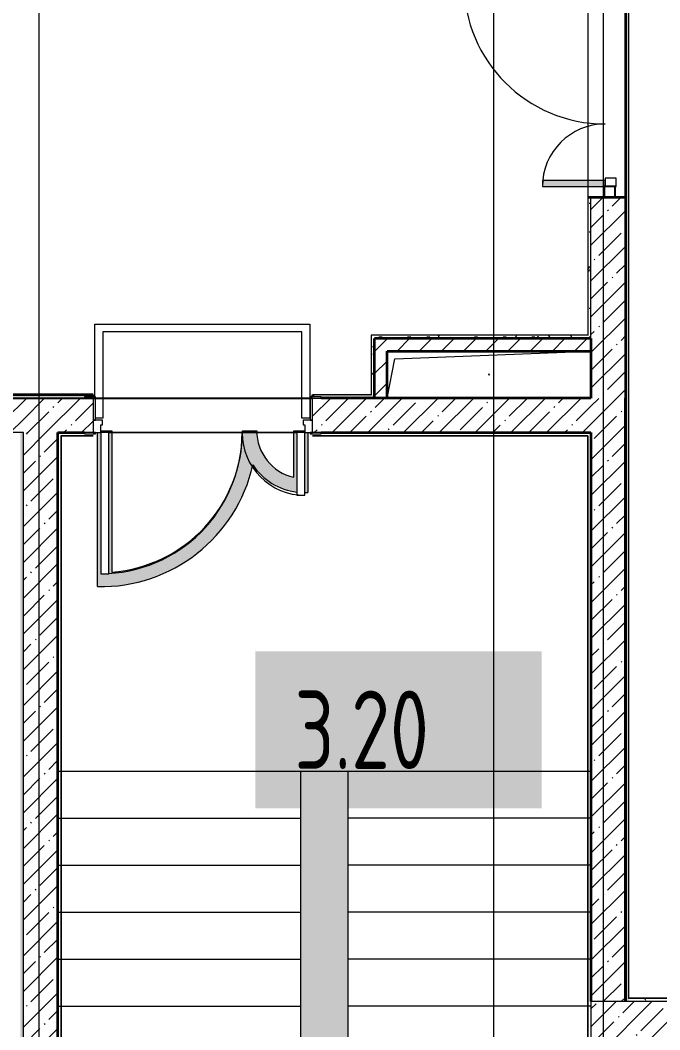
# Model space of a CAD drawing. Header units: millimetres. Extents: x 3914 to 443608, y -156176 to 78197.
# Drawn here: x 387260 to 391339, y -142107 to -135666 of the extents above; entities that cross this region are included whole.
import ezdxf

# ---------------------------------------------------------------- set-up
doc = ezdxf.new("R2010")
doc.units = ezdxf.units.MM
doc.layers.add('A-AREA-PATT-3', color=7, linetype='Continuous', lineweight=5, true_color=0xe6fae8, transparency=1)
for name, color, linetype, lineweight in [('A-DETL-GENF', 7, 'Continuous', 9), ('A-DOOR-1', 7, 'Continuous', 5), ('A-FLOR', 7, 'Continuous', 9), ('A-FLOR-PATT-1', 7, 'Continuous', 5), ('A-GENM', 7, 'Continuous', 9), ('A-GLAZ-CWMG', 7, 'Continuous', 9), ('A-GLAZ-CWMG-1', 7, 'Continuous', 25), ('A-WALL', 7, 'Continuous', 5), ('A-WALL-1', 7, 'Continuous', 35), ('I-WALL', 7, 'Continuous', 5), ('S-COLS', 7, 'Continuous', 9), ('S-COLS-1', 7, 'Continuous', 5), ('S-STRS', 7, 'Continuous', 9), ('Оси', 7, 'Continuous', 9)]:
    doc.layers.add(name, color=color, linetype=linetype, lineweight=lineweight)
doc.layers.add('A-DOOR-FRAM-1', color=7, linetype='Continuous', lineweight=5, true_color=0xc0c0c0)
doc.layers.add('A-WALL-FNSH-1', color=9, linetype='Continuous', lineweight=5, true_color=0x808080)
doc.styles.add('СПДС', font='ГОСТ тип А.ttf', dxfattribs={"width": 0.9})
pattern_1 = [(45, (315419.7, -145976.68), (-114.04925, 114.04925), []), (45, (315533.75, -145976.68), (-114.04925, 114.04925), [201.612, -40.322, 6.706, -33.617])]
pattern_2 = [(45, (315419.7, -145976.68), (-70.71068, 70.71068), [])]
pattern_3 = [(0, (315419.7, -145976.68), (243.84, 60.96), [20.117, -162.763, 20.117, -162.763, -975.36]), (0, (315419.7, -145976.68), (243.84, 60.96), [-365.76, 20.117, -345.643, 20.117, -162.763, -426.72]), (0, (315419.7, -145976.68), (243.84, 60.96), [-914.4, 20.117, -101.803, 20.117, -284.683]), (120, (315511.14, -145946.2), (-174.71291, 180.691634), [20.117, -162.763, 20.117, -162.763, -975.36]), (120, (315511.14, -145946.2), (-174.71291, 180.691634), [-365.76, 20.117, -345.643, 20.117, -162.763, -426.72]), (120, (315511.14, -145946.2), (-174.71291, 180.691634), [-914.4, 20.117, -101.803, 20.117, -284.683]), (240, (315541.62, -145824.28), (-69.12709, -241.651634), [20.117, -162.763, 20.117, -162.763, -975.36]), (240, (315541.62, -145824.28), (-69.12709, -241.651634), [-365.76, 20.117, -345.643, 20.117, -162.763, -426.72]), (240, (315541.62, -145824.28), (-69.12709, -241.651634), [-914.4, 20.117, -101.803, 20.117, -284.683])]

# ---------------------------------------------------------------- blocks, each defined once
blk = doc.blocks.new('BSC_Колонна _Прямоугольная - 500х500-V524-Объем проектирования 3 этажа')
at = {"layer": 'S-COLS-1'}
h = blk.add_hatch(dxfattribs=at)
h.set_pattern_fill('FP_17', color=256, style=0, pattern_type=2)
h.set_pattern_definition([(45, (-75730, -3800), (-114.04925, 114.04925), []), (45, (-75615.95, -3800), (-114.04925, 114.04925), [201.613, -40.323, 6.706, -33.617])])
h.paths.add_polyline_path([(-30, -250), (250, -250), (250, 250), (-250, 250), (-250, -250), (-42.6, -250)])
for p, q in [((250, 250), (-250, 250)), ((-250, 250), (-250, -250)), ((250, -250), (250, 250)), ((-250, -250), (250, -250))]:
    blk.add_line(p, q, dxfattribs=at)
blk = doc.blocks.new('GM_Отверстие прямоугольное _в плите_ - Отверстие-22247134-Объем проектирования 3 этажа')
at = {"layer": 'A-GENM'}
for p, q in [((-600, 100), (650, 150)), ((-650, -150), (-600, 100))]:
    blk.add_line(p, q, dxfattribs=at)
for start, end in [(360, 180), (180, 360)]:
    blk.add_arc((0, 0), 2.5, start, end, dxfattribs=at)
blk = doc.blocks.new('Прямоугольный импост - 50 x 70 мм-32306832-Объем проектирования 3 этажа')
at = {"layer": 'A-GLAZ-CWMG-1'}
for p, q in [((-70, 35), (0, 35)), ((-70, -35), (-70, 35)), ((0, 35), (0, -35)), ((0, -35), (-70, -35))]:
    blk.add_line(p, q, dxfattribs=at)

msp = doc.modelspace()

# ---------------------------------------------------------------- hatches: boundary and pattern name
at = {"layer": 'A-AREA-PATT-3'}
h = msp.add_hatch(color=256, dxfattribs=at)
h.paths.add_polyline_path([(391139.7, -136797.7), (391139.7, -135357.7), (391129.7, -135357.7), (391131, -136797.7), (391136.4, -136797.7)])
h.paths.add_polyline_path([(393929.5, -134655.7), (393934.7, -134655.7), (393934.7, -134651.7), (392734.7, -134651.7), (392734.7, -134655.7), (393369.9, -134655.7)])
msp.add_hatch(color=256, dxfattribs=at).paths.add_polyline_path([(389049.7, -144356.7), (389349.7, -144356.7), (389349.7, -140456.7), (389049.7, -140456.7), (389049.7, -144066.4)])
at = {"layer": 'A-FLOR-PATT-1'}
h = msp.add_hatch(color=256, dxfattribs=at)
h.paths.add_polyline_path([(365144.7, -138061.7), (365144.7, -137661.7), (365104.7, -137661.7), (365104.7, -138061.7)])
h.paths.add_polyline_path([(363849.7, -138061.7), (363889.7, -138061.7), (363889.7, -137166.7), (363849.7, -137166.7), (363849.7, -138056.7)])
h.paths.add_polyline_path([(356374.7, -138061.7), (356414.7, -138061.7), (356414.7, -137661.7), (356374.7, -137661.7), (356374.7, -137759.2)])
h.paths.add_polyline_path([(355159.7, -138061.7), (355159.7, -137166.7), (355119.7, -137166.7), (355119.7, -138061.7)])
h.paths.add_polyline_path([(374754.7, -138061), (374754.7, -137661), (374714.7, -137661), (374714.7, -138061)])
h.paths.add_polyline_path([(373499.7, -138061), (373499.7, -137166), (373459.7, -137166), (373459.7, -138061), (373471.5, -138061)])
h.paths.add_polyline_path([(390589.7, -136727.7), (390879.7, -136727.7), (390879.7, -136687.7), (390589.7, -136687.7)])
h.paths.add_polyline_path([(390681.3, -135467.7), (390879.7, -135467.7), (390879.7, -135427.7), (390089.7, -135427.7), (390089.7, -135467.7), (390491.8, -135467.7)])
h.paths.add_polyline_path([(388849.7, -135244.7), (388849.7, -134307.7), (388846.7, -134307.7), (388846.7, -135244.7)])
h.paths.add_polyline_path([(385563.7, -135106.7), (385563.7, -134307.7), (385518.7, -134307.7), (385518.7, -135106.7)])
h.paths.add_polyline_path([(376800.2, -135076.7), (377358.7, -135076.7), (377358.7, -134626.7), (376799.7, -134627.7), (376799.7, -135076.7)])
h.paths.add_polyline_path([(387499.7, -134699.7), (387499.7, -134649.4), (387487.7, -134649.2), (387487.7, -134307.7), (387454.7, -134307.7), (387454.7, -134699.7), (387487.7, -134699.7)])
h.paths.add_polyline_path([(384248.7, -134596.7), (384248.7, -134307.7), (384203.7, -134307.7), (384203.7, -134596.7), (384217, -134596.7)])
h = msp.add_hatch(color=256, dxfattribs=at)
h.paths.add_polyline_path([(390879.7, -136727.7), (390989.7, -136727.7), (390989.7, -136687.7), (390879.7, -136687.7)])
h.paths.add_polyline_path([(390879.7, -135467.7), (390989.7, -135467.7), (390989.7, -135427.7), (390879.7, -135427.7)])
h = msp.add_hatch(color=256, dxfattribs=at)
h.paths.add_polyline_path([(387753.2, -139279.5), (387857.9, -139276.1), (387961.7, -139261.7), (388063.4, -139236.5), (388161.9, -139200.7), (388256.1, -139154.7), (388344.9, -139099.1), (388427.4, -139034.4), (388502.6, -138961.5), (388569.7, -138881), (388637.2, -138776.4), (388682.9, -138686.1), (388719.4, -138590.5), (388744, -138503), (388790.4, -138559.9), (388837.6, -138601.8), (388898.1, -138638.6), (388959.2, -138662.9), (389024.7, -138676.6), (389024.7, -138296.7), (389004.4, -138296.7), (389004.4, -138581.9), (388949, -138563.3), (388895.8, -138532.5), (388853.7, -138496.5), (388817.4, -138450.8), (388787.3, -138388.5), (388772.9, -138333.1), (388769.3, -138296.7), (388677.5, -138296.7), (388670.4, -138398.9), (388654.4, -138490.8), (388625, -138590.5), (388584.3, -138686.1), (388533, -138776.4), (388471.6, -138860.3), (388401, -138936.5), (388322.2, -139004.2), (388236.1, -139062.4), (388143.9, -139110.3), (388046.8, -139147.4), (387931, -139175.1), (387843.2, -139187), (387843.2, -138296.7), (387824.7, -138296.7), (387824.7, -139196.7), (387774.7, -139196.7), (387774.7, -138296.7), (387753.2, -138296.7), (387753.2, -139187)])
h.paths.add_polyline_path([(389094.4, -138679.2), (389094.4, -138296.7), (389074.7, -138296.7), (389074.7, -138678.5)])
at = {"layer": 'I-WALL'}
h = msp.add_hatch(dxfattribs=at)
h.set_pattern_fill('FP_191', color=256, style=0, pattern_type=2)
h.set_pattern_definition(pattern_3)
h.paths.add_polyline_path([(390899.7, -137676.7), (390899.7, -136797.7), (390879.7, -136797.7), (390879.7, -137675.7), (390895.2, -137676.5)])
h.paths.add_polyline_path([(390889.7, -135357.7), (390899.7, -135357.7), (390899.7, -135076.7), (390879.7, -135076.7), (390879.7, -135357.7)])
h = msp.add_hatch(dxfattribs=at)
h.set_pattern_fill('FP_1', color=256, style=0, pattern_type=2)
h.set_pattern_definition(pattern_1)
h.paths.add_polyline_path([(390899.7, -138076.7), (391119.7, -138076.7), (391119.7, -136797.7), (390899.7, -136797.7), (390899.7, -137776.7)])
h.paths.add_polyline_path([(391058, -135357.7), (391119.7, -135357.7), (391119.7, -135076.7), (390899.7, -135076.7), (390899.7, -135357.7)])
h = msp.add_hatch(dxfattribs=at)
h.set_pattern_fill('FP_191', color=256, style=0, pattern_type=2)
h.set_pattern_definition(pattern_3)
h.paths.add_polyline_path([(391119.7, -141926.7), (391139.7, -141926.7), (391138.7, -135096.7), (391119.7, -135076.7), (391119.7, -141926.7)])
h.paths.add_polyline_path([(391139.7, -135096.7), (391139.7, -135076.7), (391119.7, -135076.7)])
h = msp.add_hatch(dxfattribs=at)
h.set_pattern_fill('FP_191', color=256, style=0, pattern_type=2)
h.set_pattern_definition(pattern_3)
h.paths.add_polyline_path([(389519.7, -138056.7), (389519.7, -137676.7), (389499.7, -137676.7), (389499.7, -138056.7)])
h = msp.add_hatch(dxfattribs=at)
h.set_pattern_fill('FP_191', color=256, style=0, pattern_type=2)
h.set_pattern_definition(pattern_3)
h.paths.add_polyline_path([(390106.6, -137696.7), (390899.7, -137696.7), (390899.7, -137676.7), (389519.7, -137676.7), (389519.7, -137696.7), (389622.6, -137696.7)])
h = msp.add_hatch(dxfattribs=at)
h.set_pattern_fill('FP_22', color=256, style=0, pattern_type=2)
h.set_pattern_definition(pattern_2)
h.paths.add_polyline_path([(389599.7, -138076.7), (389599.7, -137696.7), (389519.7, -137696.7), (389519.7, -138076.7), (389562.7, -138076.7)])
h = msp.add_hatch(dxfattribs=at)
h.set_pattern_fill('FP_22', color=256, style=0, pattern_type=2)
h.set_pattern_definition(pattern_2)
h.paths.add_polyline_path([(390899.7, -137776.7), (390899.7, -137696.7), (389599.7, -137696.7), (389599.7, -137776.7), (390879.7, -137776.7)])
h = msp.add_hatch(dxfattribs=at)
h.set_pattern_fill('FP_191', color=256, style=0, pattern_type=2)
h.set_pattern_definition(pattern_3)
h.paths.add_polyline_path([(354179.7, -138076.7), (355049.7, -138076.7), (355049.7, -138056.7), (354180.7, -138056.7), (354180, -138069.8)])
h.paths.add_polyline_path([(367329.7, -138076.7), (373389.7, -138076.7), (373389.7, -138056.7), (366279.6, -138056.7), (366279.7, -138076.7), (367309.7, -138076.7)])
h.paths.add_polyline_path([(389499.7, -138076.7), (389519.7, -138076.7), (389498.7, -138056.7), (389124.7, -138056.9), (389124.7, -138068.7), (389179.7, -138068.7), (389179.7, -138076.7)])
h.paths.add_polyline_path([(389519.7, -138076.7), (389519.7, -138056.7), (389499.7, -138056.7), (389515.3, -138072.2)])
h.paths.add_polyline_path([(362912.2, -138076.7), (363779.6, -138076.7), (363779.6, -138056.7), (357549.7, -138056.7), (357549.7, -138076.7), (362829.7, -138076.7)])
h.paths.add_polyline_path([(387669.7, -138076.7), (387671.9, -138068.7), (387724.7, -138068.7), (387724.7, -138056.7), (387079.7, -138056.7), (387079.7, -138068.7), (387109.7, -138068.7), (387109.7, -138076.7), (387499.7, -138076.7)])
h.paths.add_polyline_path([(375889.7, -138076.7), (381299.7, -138076.7), (381299.7, -138068.7), (381329.7, -138068.7), (381329.7, -138056.7), (375889.7, -138056.7)])
h.paths.add_polyline_path([(386099.7, -138076.7), (386099.7, -138068.7), (386129.7, -138068.7), (386129.7, -138056.7), (384779.7, -138056.7), (384779.7, -138068.7), (384809.7, -138068.7), (384809.7, -138076.7), (385859.7, -138076.7)])
h.paths.add_polyline_path([(383649.7, -138076.7), (383649.7, -138068.7), (383679.7, -138068.7), (383679.7, -138056.7), (382279.7, -138056.7), (382279.7, -138068.7), (382309.7, -138068.7), (382309.7, -138076.7), (383579.9, -138076.7)])
h = msp.add_hatch(dxfattribs=at)
h.set_pattern_fill('FP_1', color=256, style=0, pattern_type=2)
h.set_pattern_definition(pattern_1)
h.paths.add_polyline_path([(385359.7, -138296.7), (386129.7, -138296.7), (386129.7, -138076.7), (384779.7, -138076.7), (384779.7, -138296.7), (385339.7, -138296.7)])
h.paths.add_polyline_path([(387259.7, -138296.7), (387279.7, -138296.7), (387279.7, -138076.7), (387079.7, -138076.7), (387079.7, -138296.7), (387109.7, -138296.7)])
h.paths.add_polyline_path([(383054.7, -138296.7), (383679.7, -138296.7), (383679.7, -138076.7), (382279.7, -138076.7), (382279.7, -138296.7), (382999.7, -138296.7)])
h = msp.add_hatch(dxfattribs=at)
h.set_pattern_fill('FP_1', color=256, style=0, pattern_type=2)
h.set_pattern_definition(pattern_1)
h.paths.add_polyline_path([(390879.7, -138296.7), (390899.7, -138296.7), (390899.7, -138076.7), (389124.7, -138076.7), (389124.7, -138296.7), (390106.6, -138296.7)])
h.paths.add_polyline_path([(387387.1, -138296.7), (387724.7, -138296.7), (387724.7, -138076.7), (387279.7, -138076.7), (387279.7, -138296.7)])
h = msp.add_hatch(dxfattribs=at)
h.set_pattern_fill('FP_1', color=256, style=0, pattern_type=2)
h.set_pattern_definition(pattern_1)
h.paths.add_polyline_path([(390899.7, -145856.7), (391119.7, -145856.7), (391119.7, -145626.7), (390899.7, -145626.7), (390899.7, -145836.7)])
h.paths.add_polyline_path([(390899.7, -144826.7), (391119.7, -144826.7), (391119.7, -142426.7), (390899.7, -142426.7), (390899.7, -144356.7)])
h.paths.add_polyline_path([(390899.7, -141926.7), (391119.7, -141926.7), (391119.7, -138076.7), (390899.7, -138076.7), (390899.7, -141492.9)])
h = msp.add_hatch(dxfattribs=at)
h.set_pattern_fill('FP_191', color=256, style=0, pattern_type=2)
h.set_pattern_definition(pattern_3)
h.paths.add_polyline_path([(387257.9, -138316.7), (387259.7, -138316.7), (387259.6, -138296.7), (387109.7, -138296.7), (387109.7, -138304.7), (387079.7, -138304.7), (387079.7, -138316.7), (387109.7, -138316.7)])
h.paths.add_polyline_path([(385870.7, -138316.7), (386129.7, -138316.7), (386129.7, -138304.7), (386099.7, -138304.7), (386099.7, -138296.7), (385859.7, -138296.7), (385859.7, -138316.7)])
h = msp.add_hatch(dxfattribs=at)
h.set_pattern_fill('FP_191', color=256, style=0, pattern_type=2)
h.set_pattern_definition(pattern_3)
h.paths.add_polyline_path([(387279.7, -145836.7), (387279.7, -138296.7), (387259.7, -138296.7), (387259.7, -145836.7)])
h = msp.add_hatch(dxfattribs=at)
h.set_pattern_fill('FP_1', color=256, style=0, pattern_type=2)
h.set_pattern_definition(pattern_1)
h.paths.add_polyline_path([(387279.8, -145856.7), (387499.7, -145856.7), (387499.7, -138296.7), (387279.7, -138296.7), (387279.7, -145856.7)])
h = msp.add_hatch(dxfattribs=at)
h.set_pattern_fill('FP_191', color=256, style=0, pattern_type=2)
h.set_pattern_definition(pattern_3)
h.paths.add_polyline_path([(391399.7, -141926.7), (391419.7, -141926.7), (391419.7, -141906.7), (391140.7, -141906.7), (391140.7, -141926.7), (391194.4, -141926.7)])

# ---------------------------------------------------------------- linework, layer by layer
msp.add_lwpolyline([(317304.7, -138076.7), (389124.7, -138076.7)])
at = {"layer": 'A-DETL-GENF'}
for p, q in [((391059.7, -136672.7), (390989.7, -136672.7)), ((390989.7, -136672.7), (390989.7, -136727.7)), ((391059.7, -136727.7), (391059.7, -136672.7)), ((390989.7, -136687.7), (390589.7, -136687.7)), ((390589.7, -136687.7), (390589.7, -136727.7)), ((390589.7, -136727.7), (390984.7, -136727.7)), ((390989.7, -136727.7), (390989.7, -136687.7)), ((391054.7, -136727.7), (391059.7, -136727.7))]:
    msp.add_line(p, q, dxfattribs=at)
at = {"layer": 'A-DOOR-1'}
for p, q in [((390589.7, -136727.7), (390984.7, -136727.7)), ((387824.7, -138296.7), (387774.7, -138296.7)), ((387774.7, -138296.7), (387774.7, -139196.7)), ((387824.7, -139196.7), (387824.7, -138296.7)), ((389074.7, -138296.7), (389024.7, -138296.7)), ((389024.7, -138296.7), (389024.7, -138696.7)), ((389074.7, -138696.7), (389074.7, -138296.7)), ((389024.7, -138696.7), (389074.7, -138696.7)), ((387774.7, -139196.7), (387824.7, -139196.7))]:
    msp.add_line(p, q, dxfattribs=at)
for centre, radius, start, end in [((390989.7, -135427.7), 900, 180, 270), ((390989.7, -136727.7), 400, 90, 180), ((387774.7, -138296.7), 900, 270, 0), ((389074.7, -138296.7), 400, 180, 270)]:
    msp.add_arc(centre, radius, start, end, dxfattribs=at)
at = {"layer": 'A-DOOR-FRAM-1'}
for p, q in [((387739.7, -138068.7), (387669.7, -138068.7)), ((387669.7, -138068.7), (387669.7, -138076.7)), ((387669.7, -138076.7), (387739.7, -138076.7)), ((387739.7, -138076.7), (387724.7, -138076.7)), ((387724.7, -138076.7), (387724.7, -138216.7)), ((387739.7, -138076.7), (387739.7, -138068.7)), ((387739.7, -138216.7), (387739.7, -138076.7)), ((389109.7, -138068.7), (389109.7, -138076.7)), ((389179.7, -138068.7), (389109.7, -138068.7)), ((389109.7, -138076.7), (389109.7, -138216.7)), ((389124.7, -138076.7), (389109.7, -138076.7)), ((389109.7, -138076.7), (389179.7, -138076.7)), ((389124.7, -138216.7), (389124.7, -138076.7)), ((389179.7, -138076.7), (389179.7, -138068.7)), ((387784.7, -138216.7), (387724.7, -138216.7)), ((387724.7, -138216.7), (387724.7, -138296.7)), ((387724.7, -138216.7), (387739.7, -138216.7)), ((387784.7, -138246.7), (387784.7, -138216.7)), ((389124.7, -138216.7), (389064.7, -138216.7)), ((389064.7, -138216.7), (389064.7, -138246.7)), ((389109.7, -138216.7), (389124.7, -138216.7)), ((389124.7, -138296.7), (389124.7, -138216.7)), ((387774.7, -138296.7), (387774.7, -138246.7)), ((387774.7, -138246.7), (387784.7, -138246.7)), ((389064.7, -138246.7), (389074.7, -138246.7)), ((389074.7, -138246.7), (389074.7, -138296.7)), ((387739.7, -138296.7), (387669.7, -138296.7)), ((387669.7, -138296.7), (387669.7, -138304.7)), ((387669.7, -138304.7), (387739.7, -138304.7)), ((387724.7, -138296.7), (387774.7, -138296.7)), ((387739.7, -138304.7), (387739.7, -138296.7)), ((389074.7, -138296.7), (389124.7, -138296.7)), ((389109.7, -138296.7), (389109.7, -138304.7)), ((389179.7, -138296.7), (389109.7, -138296.7)), ((389109.7, -138304.7), (389179.7, -138304.7)), ((389179.7, -138304.7), (389179.7, -138296.7))]:
    msp.add_line(p, q, dxfattribs=at)
at = {"layer": 'A-FLOR'}
for p, q in [((390879.7, -135096.7), (390879.7, -137675.7)), ((391140.7, -141906.7), (391140.7, -136876.7)), ((387736.6, -138068.7), (387736.6, -137604.7)), ((387736.6, -137604.7), (389106.6, -137604.7)), ((389106.6, -137604.7), (389106.6, -138204.7)), ((389056.6, -137654.7), (387786.6, -137654.7)), ((387786.6, -137654.7), (387786.6, -138204.7)), ((389056.6, -138204.7), (389056.6, -137654.7)), ((387786.6, -138204.7), (387739.7, -138204.7)), ((389106.6, -138204.7), (389056.6, -138204.7)), ((387774.7, -138284.7), (387843.2, -138284.7)), ((387843.2, -138284.7), (387843.2, -139187)), ((388678.2, -138284.7), (388768.2, -138284.7)), ((389004.4, -138581.9), (389004.4, -138284.7)), ((389004.4, -138284.7), (389074.7, -138284.7)), ((387753.2, -139279.5), (387753.2, -138296.7)), ((387824.7, -138296.7), (389024.7, -138296.7)), ((389094.4, -138296.7), (389094.4, -138679.2)), ((391414.7, -141906.7), (391140.7, -141906.7))]:
    msp.add_line(p, q, dxfattribs=at)
for centre, radius, start, end in [((387773.2, -138284.7), 905, 274.43687, 0), ((387773.2, -138284.7), 905, 274.43687, 0), ((389073.2, -138284.7), 305, 180, 256.9573), ((389073.2, -138284.7), 305, 180, 256.9573), ((387773.2, -138284.7), 995, 268.8489, 347.32946), ((387773.2, -138284.7), 995, 268.8489, 347.32946), ((389073.2, -138284.7), 395, 213.54048, 262.94436), ((389073.2, -138284.7), 395, 213.54048, 262.94436), ((389073.2, -138284.7), 395, 270.21425, 273.07201), ((389073.2, -138284.7), 395, 270.21425, 273.07201)]:
    msp.add_arc(centre, radius, start, end, dxfattribs=at)
at = {"layer": 'A-WALL'}
for p, q in [((391139.7, -135096.7), (391139.7, -141906.7)), ((390899.7, -137696.7), (390899.7, -136797.7)), ((389499.7, -137676.7), (389499.7, -137676.7)), ((390879.7, -137675.7), (390879.7, -137676.7)), ((387109.7, -138076.7), (387669.7, -138076.7)), ((387669.7, -138076.7), (387279.7, -138076.7)), ((387499.7, -138055.7), (387499.7, -138056.7)), ((389124.7, -138056.7), (389139.7, -138056.7)), ((389179.7, -138076.7), (389519.7, -138076.7)), ((389499.7, -138056.7), (389498.7, -138056.7)), ((387279.7, -138296.7), (387109.7, -138296.7)), ((387279.7, -145856.7), (387279.7, -138296.7)), ((387520.1, -138317.7), (387519.7, -138317.7)), ((390879.7, -138317.7), (390878.7, -138317.7)), ((391140.7, -141906.7), (391139.7, -141906.7))]:
    msp.add_line(p, q, dxfattribs=at)
at = {"layer": 'A-WALL-1'}
for p, q in [((391119.7, -135076.7), (391119.7, -141926.7)), ((391119.7, -136797.7), (390879.7, -136797.7)), ((390899.7, -137696.7), (389519.7, -137696.7)), ((389519.7, -138076.7), (389519.7, -137696.7)), ((390899.7, -137696.7), (390899.7, -138076.7)), ((389599.7, -138076.7), (389599.7, -137776.7)), ((389599.7, -137776.7), (390899.7, -137776.7)), ((387724.7, -138056.7), (387079.7, -138056.7)), ((387724.7, -138068.7), (387724.7, -138056.7)), ((389124.7, -138056.7), (389124.7, -138068.7)), ((390899.7, -138076.7), (389179.7, -138076.7)), ((391119.7, -141926.7), (391119.7, -138076.7)), ((387499.7, -145856.7), (387499.7, -138296.7)), ((387499.7, -138296.7), (387669.7, -138296.7)), ((389179.7, -138296.7), (390899.7, -138296.7)), ((390899.7, -138296.7), (390899.7, -141926.7))]:
    msp.add_line(p, q, dxfattribs=at)
at = {"layer": 'A-WALL-FNSH-1'}
for p, q in [((390879.7, -136797.7), (390878.7, -136797.7)), ((391140.7, -136797.7), (391139.7, -136797.7)), ((391140.7, -136876.7), (391140.7, -136797.7)), ((389498.7, -137675.7), (389498.7, -138055.7)), ((390878.7, -137675.7), (389498.7, -137675.7)), ((387724.7, -138056.7), (387724.7, -138055.7)), ((389498.7, -138055.7), (389124.7, -138055.7)), ((389124.7, -138055.7), (389124.7, -138056.7)), ((387724.7, -138316.7), (387519.7, -138316.7)), ((387519.7, -138316.7), (387519.7, -145846.7)), ((387520.7, -145836.7), (387520.7, -138317.7)), ((387521.1, -138317.7), (387724.7, -138317.7)), ((387724.7, -138317.7), (387724.7, -138316.7)), ((390879.7, -138316.7), (389124.7, -138316.7)), ((389124.7, -138316.7), (389124.7, -138317.7)), ((389124.7, -138317.7), (390878.7, -138317.7)), ((390878.7, -138317.7), (390878.7, -145625.7)), ((390879.7, -145836.2), (390879.7, -138316.7)), ((391420.7, -141905.7), (391140.7, -141905.7))]:
    msp.add_line(p, q, dxfattribs=at)
at = {"layer": 'I-WALL'}
for p, q in [((387520.1, -145441.7), (387520.1, -138317.7)), ((387521.1, -138317.7), (387520.1, -138317.7)), ((387521.1, -138317.7), (387521.1, -145441.7)), ((387521.1, -140283.7), (387519.7, -140283.7))]:
    msp.add_line(p, q, dxfattribs=at)
at = {"layer": 'S-STRS'}
for p, q in [((387843.2, -138296.7), (387824.7, -138296.7)), ((388677.5, -138296.7), (387843.2, -138296.7)), ((388769.3, -138296.7), (388677.5, -138296.7)), ((389004.4, -138296.7), (388769.3, -138296.7)), ((389024.7, -138296.7), (389004.4, -138296.7)), ((387499.7, -140456.7), (389049.7, -140456.7)), ((387499.7, -140456.7), (389049.7, -140456.7)), ((389049.7, -140456.7), (390899.7, -140456.7)), ((389049.7, -140756.7), (389049.7, -140456.7)), ((389349.7, -140456.7), (389349.7, -140756.7)), ((387499.7, -140756.7), (389049.7, -140756.7)), ((387499.7, -140756.7), (389049.7, -140756.7)), ((389049.7, -141056.7), (389049.7, -140756.7)), ((389349.7, -140756.7), (389349.7, -141056.7)), ((390899.7, -140756.7), (389349.7, -140756.7)), ((390899.7, -140756.7), (389349.7, -140756.7)), ((387499.7, -141056.7), (389049.7, -141056.7)), ((387499.7, -141056.7), (389049.7, -141056.7)), ((389049.7, -141356.7), (389049.7, -141056.7)), ((389349.7, -141056.7), (389349.7, -141356.7)), ((390899.7, -141056.7), (389349.7, -141056.7)), ((390899.7, -141056.7), (389349.7, -141056.7)), ((387499.7, -141356.7), (389049.7, -141356.7)), ((387499.7, -141356.7), (389049.7, -141356.7)), ((389049.7, -141656.7), (389049.7, -141356.7)), ((389349.7, -141356.7), (389349.7, -141656.7)), ((390899.7, -141356.7), (389349.7, -141356.7)), ((390899.7, -141356.7), (389349.7, -141356.7)), ((387499.7, -141656.7), (389049.7, -141656.7)), ((387499.7, -141656.7), (389049.7, -141656.7)), ((389049.7, -141956.7), (389049.7, -141656.7)), ((389349.7, -141656.7), (389349.7, -141956.7)), ((390899.7, -141656.7), (389349.7, -141656.7)), ((390899.7, -141656.7), (389349.7, -141656.7)), ((387499.7, -141956.7), (389049.7, -141956.7)), ((387499.7, -141956.7), (389049.7, -141956.7)), ((389049.7, -142256.7), (389049.7, -141956.7)), ((389349.7, -141956.7), (389349.7, -142256.7)), ((390899.7, -141956.7), (389349.7, -141956.7)), ((390899.7, -141956.7), (389349.7, -141956.7))]:
    msp.add_line(p, q, dxfattribs=at)
at = {"layer": 'Оси'}
for points in [[(390979.7, -147882.9), (390979.7, -142882.9), (390979.7, -123398.6), (390979.7, -118398.6)], [(387379.7, -147882.9), (387379.7, -142882.9), (387379.7, -123578.6), (387379.7, -118578.6)], [(390279.7, -147882.9), (390279.7, -142882.9), (390279.7, -123578.6), (390279.7, -118578.6)]]:
    msp.add_lwpolyline(points, dxfattribs=at)

# ---------------------------------------------------------------- block references
at = {"layer": 'A-GENM'}
msp.add_blockref('GM_Отверстие прямоугольное _в плите_ - Отверстие-22247134-Объем проектирования 3 этажа', (390249.7, -137926.7), dxfattribs=at)
at = {"layer": 'A-GLAZ-CWMG', "extrusion": (0, 0, -1), "rotation": 270.0000000000006}
msp.add_blockref('Прямоугольный импост - 50 x 70 мм-32306832-Объем проектирования 3 этажа', (-391019.7, -136797.7), dxfattribs=at)
at = {"layer": 'S-COLS'}
msp.add_blockref('BSC_Колонна _Прямоугольная - 500х500-V524-Объем проектирования 3 этажа', (391149.7, -142176.7), dxfattribs=at)

# ---------------------------------------------------------------- texts
at = {"insert": (389008.5, -139942.8), "char_height": 500, "width": 1327.594, "attachment_point": 1, "style": 'СПДС', "bg_fill": 1, "box_fill_scale": 1.5, "bg_fill_color": 7, "bg_fill_true_color": 16777215, "bg_fill_transparency": 0}
msp.add_mtext('3.20', dxfattribs=at)

doc.saveas('drawing.dxf')
